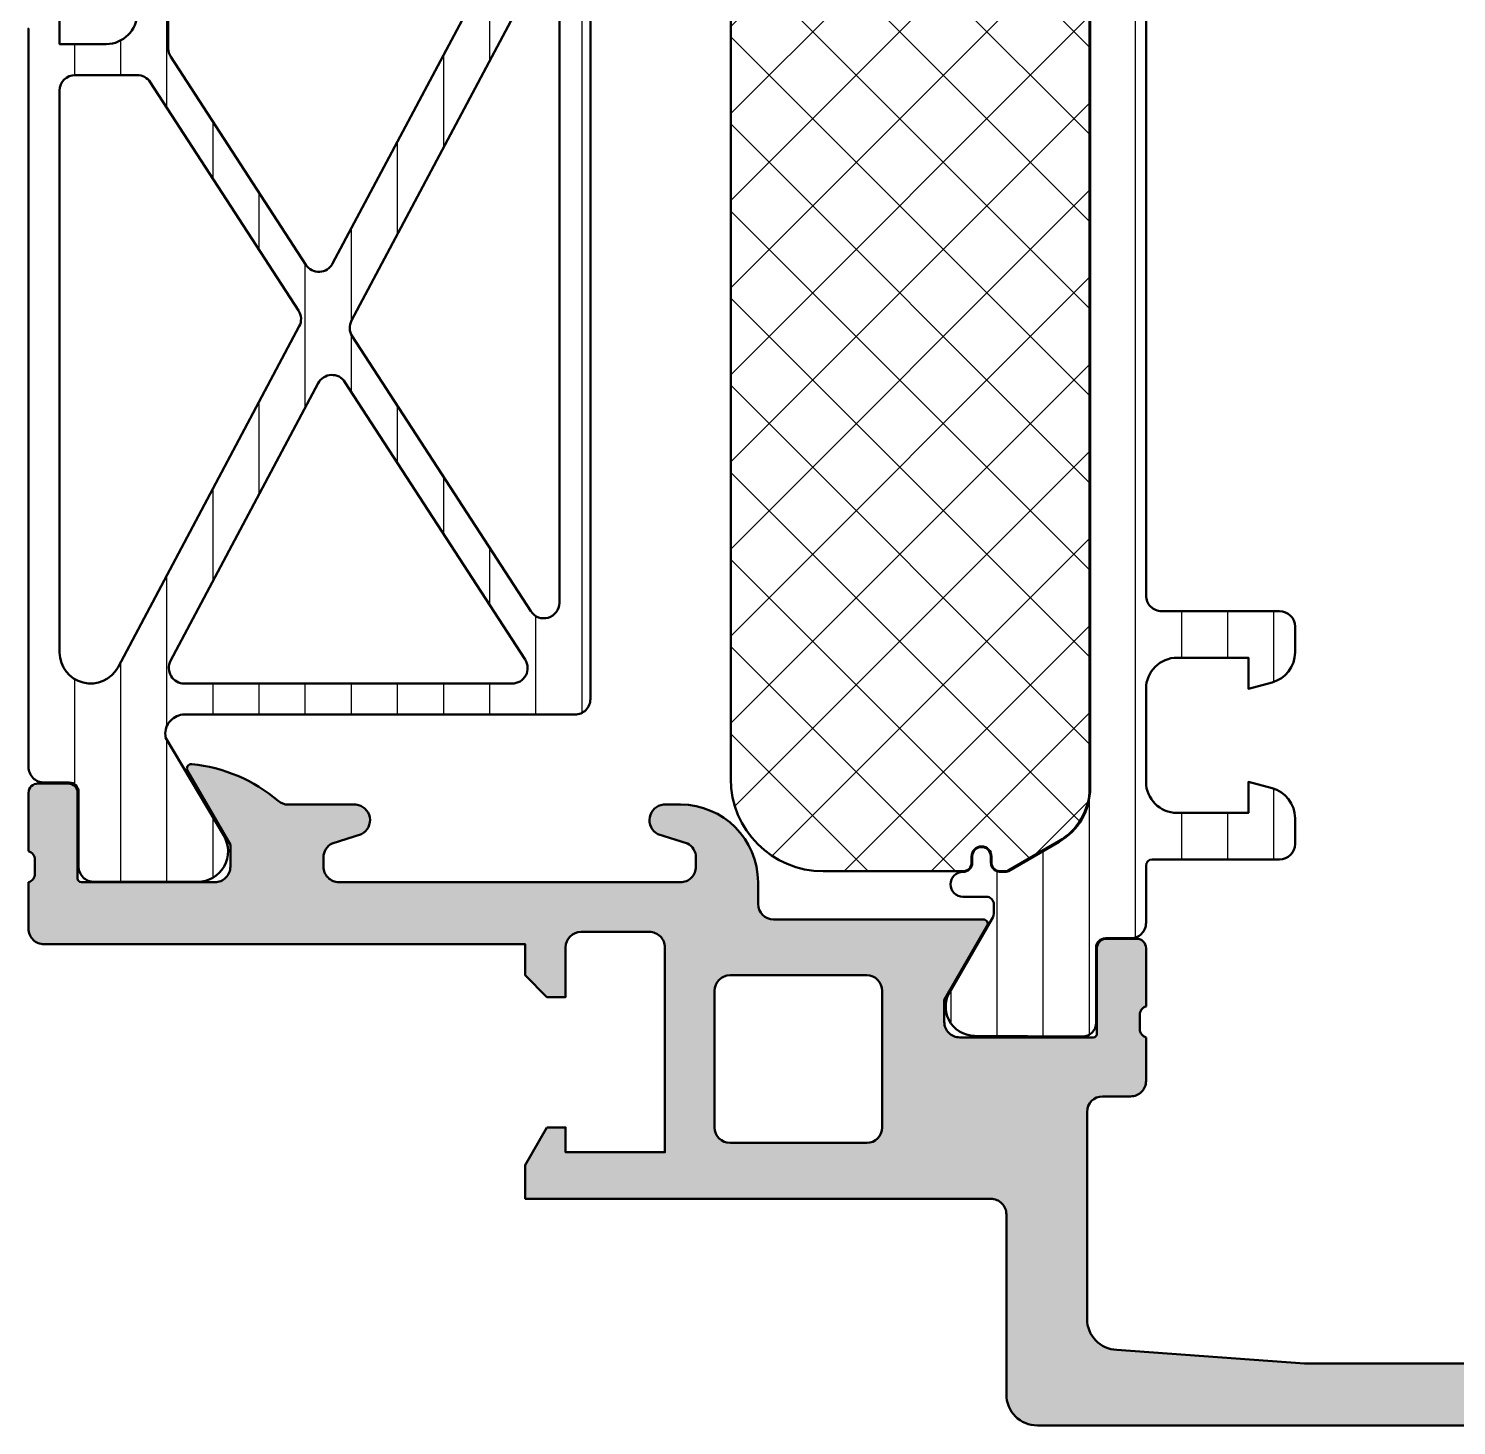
# Model space of a CAD drawing. Extents: x 0 to 92, y 0 to 90.
# Drawn here: x 0 to 46, y 0 to 45 of the extents above; entities that cross this region are included whole.
import ezdxf

# ---------------------------------------------------------------- set-up
doc = ezdxf.new("R2010")
doc.units = 0
for name, color, linetype, lineweight in [('0S-Alu contour', 7, 'Continuous', 50), ('0S-Alu hatch', 252, 'Continuous', 25), ('0S-Plastic contour', 254, 'Continuous', 50), ('0S-Plastic hatch', 253, 'Continuous', 25), ('0S-PT contour', 91, 'Continuous', 50), ('0S-PT hatch', 103, 'Continuous', 25)]:
    doc.layers.add(name, color=color, linetype=linetype, lineweight=lineweight)
pattern_1 = [(90, (0, 0), (-1.4859, 0), [])]

# ---------------------------------------------------------------- blocks, each defined once
blk = doc.blocks.new('462440__4DBD6579_8E05_4935_A4A2_4697B90C72D5_')
at = {"layer": '0S-Alu hatch'}
h = blk.add_hatch(color=256, dxfattribs=at)
edge = h.paths.add_edge_path()
edge.add_line((16.70020668893109, 9.600057175176403), (16.00022499947842, 8.387624313849216))
edge.add_line((16.00022499947842, 8.387624313849216), (16.00022499947886, 7.300069382207425))
edge.add_line((16.00022499947886, 7.300069382207425), (31.00013431649737, 7.300069382207652))
edge.add_ellipse((31.00013431649781, 6.800069382206274), major_axis=(-0.5000000000013785, 0), ratio=1, start_angle=180, end_angle=270.0000000000497, ccw=False)
edge.add_line((31.50013431649919, 6.800069382206274), (31.50013431649872, 1.00015843061702))
edge.add_arc((32.5001343164985, 1.000158430616821), 0.9999999999997797, 180, 269.9999999999886)
edge.add_line((32.5001343164983, 0.0001584306170415), (91.50012581734995, 0.0001584306170344))
edge.add_arc((91.50005832983231, 0.5002259181346745), 0.5000674920715906, 270.0077324561257, 359.992267543883)
edge.add_line((92.00012581734995, 0.5001584306171103), (92.00012581734995, 4.500158430617716))
edge.add_arc((91.50005832983322, 4.500090943100303), 0.5000674920706809, 0.0077324561169704, 89.99226754387429)
edge.add_line((91.50012581735086, 5.000158430617034), (90.2000769892254, 5.000158430617034))
edge.add_arc((90.20011388801458, 4.500121531827403), 0.5000369001510511, 90.00422797775568, 179.9957720222162)
edge.add_line((89.70007698922495, 4.500158430616824), (89.70007698922495, 4.000158430617034))
edge.add_line((89.70007698922495, 4.000158430617034), (90.70007698922495, 4.000158430617716))
edge.add_line((90.70007698922495, 4.000158430617716), (90.7000769892245, 2.500158430617034))
edge.add_ellipse((89.70011396291864, 2.500121456922897), major_axis=(-0.9999630269894156, 0), ratio=1, start_angle=89.9978814850968, end_angle=180.0021185148806, ccw=False)
edge.add_line((89.70007698922541, 1.500158430617034), (85.70007698922495, 1.500158430617261))
edge.add_ellipse((85.70015385893407, 2.50023530032638), major_axis=(-1.000076872663367, 0), ratio=1, start_angle=0.004403971451608868, end_angle=89.99559602863582, ccw=False)
edge.add_line((84.70007698922495, 2.500158430615737), (84.70007698922541, 4.000158430617034))
edge.add_line((84.70007698922541, 4.000158430617034), (85.70007698922495, 4.000158430617034))
edge.add_line((85.70007698922495, 4.000158430617034), (85.7000769892245, 4.500158430617489))
edge.add_arc((85.200134464028, 4.500215905420532), 0.499942528500235, 359.9934131155661, 450.006586884364)
edge.add_line((85.2000769892254, 5.000158430617034), (82.4000891962562, 5.000158430617261))
edge.add_arc((82.4000891962562, 4.500158430617261), 0.5, 90, 180)
edge.add_line((81.9000891962562, 4.500158430617261), (81.90008919625573, 4.300158430617216))
edge.add_arc((82.40008919625632, 4.300158430617784), 0.5000000000005685, 180, 270.0000000000912)
edge.add_line((82.40008919625711, 3.800158430617216), (82.9000891962571, 3.800158430617216))
edge.add_ellipse((82.90005409709147, 3.300123331451572), major_axis=(-0.5000351003975082, 0), ratio=1, start_angle=180.0040217857437, end_angle=269.9959782142177, ccw=False)
edge.add_line((83.40008919625711, 3.300158430616879), (83.40008919625664, 2.500155378859403))
edge.add_ellipse((82.90007263279722, 2.500171942318843), major_axis=(-0.5000165637337787, 0), ratio=1, start_angle=90.0018979697133, end_angle=179.9981020302675, ccw=False)
edge.add_line((82.9000891962562, 2.000155378859403), (41.10009529977538, 2.000155378859176))
edge.add_line((41.10009529977538, 2.000155378859176), (35.06163767912514, 2.432552010904942))
edge.add_ellipse((35.10009373926932, 3.431771695771573), major_axis=(-0.999959422770135, 0), ratio=1, start_angle=0, end_angle=87.79599713641358, ccw=False)
edge.add_line((34.10013431649918, 3.431771695771573), (34.1001343164978, 10.10022390631697))
edge.add_ellipse((34.60013431649779, 10.10022390631764), major_axis=(-0.4999999999999929, 0), ratio=1, start_angle=270.0000000001026, end_angle=360, ccw=False)
edge.add_line((34.6001343164969, 10.60022390631763), (35.50013431649792, 10.60022390631764))
edge.add_arc((35.50013431649825, 11.10022390631773), 0.5000000000000995, 269.9999999999625, 360)
edge.add_line((36.00013431649835, 11.10022390631773), (36.00013431649836, 12.5002254321963))
edge.add_ellipse((36.07897076304138, 12.76774602418943), major_axis=(-0.278895056327444, 0), ratio=1, start_angle=-1.1645893740940778, end_angle=73.5801235805115, ccw=False)
edge.add_line((35.80013331649833, 12.77341443218779), (35.80013331649834, 13.2270084321878))
edge.add_ellipse((36.07900141214152, 13.23266909166486), major_axis=(-0.2789255417371647, 0), ratio=1, start_angle=-73.57540544464302, end_angle=1.1628700728862214, ccw=False)
edge.add_line((36.00013431649834, 13.50021243218781), (36.00013431649835, 15.38022343219632))
edge.add_arc((35.70013431649833, 15.3802234321963), 0.3000000000000114, 0, 90)
edge.add_line((35.70013431649833, 15.68022343219631), (34.72015999745555, 15.68022343219631))
edge.add_arc((34.72015999745555, 15.38022343219632), 0.2999999999999971, 90, 180)
edge.add_line((34.42015999745555, 15.38022343219632), (34.42015999745555, 12.62022543219635))
edge.add_ellipse((34.30015999745557, 12.62022543219632), major_axis=(-0.1199999999999832, 0), ratio=1, start_angle=90.00000000000682, end_angle=180, ccw=False)
edge.add_line((34.30015999745558, 12.50022543219634), (30.00013431649843, 12.50022543219634))
edge.add_ellipse((30.00013431649841, 13.00022543219631), major_axis=(-0.4999999999999716, 0), ratio=1, start_angle=0, end_angle=90.00000000000159, ccw=False)
edge.add_line((29.50013431649844, 13.00022543219631), (29.5001343164985, 13.70022543219642))
edge.add_line((29.5001343164985, 13.70022543219642), (30.88162977412082, 16.0930457552239))
edge.add_arc((30.7620145318493, 16.16210564754766), 0.1381197846488562, 330.0000000003179, 450.0000000003213)
edge.add_line((30.76201453184852, 16.30022543219652), (24.0001257334298, 16.30022543219692))
edge.add_ellipse((24.00012573342981, 16.80022543219691), major_axis=(-0.4999999999999858, 0), ratio=1, start_angle=0, end_angle=89.9999999999983, ccw=False)
edge.add_line((23.50012573342983, 16.80022543219691), (23.50012573342983, 17.50022292377117))
edge.add_arc((21.00012573342883, 17.50022292377119), 2.500000000000994, 0, 89.99999999999447)
edge.add_line((21.00012573342907, 20.00022292377218), (20.45426934151944, 20.00022292377241))
edge.add_arc((20.50259998279901, 19.50092880063005), 0.5016278224849537, 95.52888794899057, 243.3386633159716)
edge.add_line((20.27751152901989, 19.0526368642021), (21.22325127511274, 18.74779677631147))
edge.add_ellipse((21.00039457547807, 18.30022363346754), major_axis=(-0.4999868265937197, 0), ratio=1, start_angle=180.0002683879249, end_angle=243.5302574767603, ccw=False)
edge.add_line((21.5003814020663, 18.30022597553231), (21.50038140206674, 18.00022292377241))
edge.add_ellipse((21.00040192973484, 18.00020239610431), major_axis=(-0.4999794727533038, 0), ratio=1, start_angle=89.99764760604148, end_angle=180.0023523941473, ccw=False)
edge.add_line((21.00038140206769, 17.50022292377241), (10.00038140206629, 17.50022292377241))
edge.add_ellipse((10.00036087439899, 18.00020239610467), major_axis=(-0.499979472753659, 0), ratio=1, start_angle=-0.00235239414729449, end_angle=90.00235239397642, ccw=False)
edge.add_line((9.500381402066736, 18.00022292377346), (9.500381402065841, 18.30022597553113))
edge.add_ellipse((10.00036822865269, 18.30022363346769), major_axis=(-0.499986826592334, 0), ratio=1, start_angle=296.46974252319484, end_angle=359.9997316120751, ccw=False)
edge.add_line((9.777511529018982, 18.74779677631056), (10.72325127511315, 19.05263686420255))
edge.add_arc((10.4981628213343, 19.50092880063035), 0.5016278224846936, 296.6613366840088, 444.471112050987)
edge.add_line((10.54649346261405, 20.00022292377243), (8.366078177665955, 20.00022292377241))
edge.add_ellipse((8.366078177666068, 20.50022292377463), major_axis=(-0.5000000000022169, 0), ratio=1, start_angle=49.455719757721226, end_angle=89.99999999998698, ccw=False)
edge.add_arc((4.790882798731658, 16.32075190432395), 4.999999999996162, 49.45571975774051, 84.65077199037947)
edge.add_arc((5.238501186714884, 21.162103139124), 0.138119784648515, 82.2975625057507, 209.9999999998387)
edge.add_line((5.11888594444384, 21.09304324680008), (6.500381402066167, 18.70022292377271))
edge.add_line((6.500381402066167, 18.70022292377271), (6.500381402066224, 18.00022292377261))
edge.add_ellipse((6.000381402066253, 18.00022292377264), major_axis=(-0.4999999999999716, 0), ratio=1, start_angle=89.9999999999983, end_angle=180, ccw=False)
edge.add_line((6.000381402066238, 17.50022292377266), (1.700355721109005, 17.50022292377266))
edge.add_ellipse((1.700355721109019, 17.62022292377261), major_axis=(-0.1199999999999477, 0), ratio=1, start_angle=0, end_angle=89.99999999999329, ccw=False)
edge.add_line((1.580355721109071, 17.62022292377261), (1.580355721109071, 20.3802209237726))
edge.add_arc((1.28035572110906, 20.38022092377261), 0.3000000000000114, 0, 89.99999999999729)
edge.add_line((1.280355721109074, 20.68022092377262), (0.3003814020662929, 20.68022092377261))
edge.add_arc((0.3003814020662929, 20.38022092377261), 0.2999999999999971, 90, 180)
edge.add_line((0.0003814020662958, 20.38022092377261), (0.0003814020662816, 18.50020992376409))
edge.add_ellipse((-0.0784856935768943, 18.23266658324115), major_axis=(-0.2789255417371463, 0), ratio=1, start_angle=178.8371299271139, end_angle=253.5754054446433, ccw=False)
edge.add_line((0.2003824020662706, 18.2270059237641), (0.2003824020662819, 17.77341192376409))
edge.add_ellipse((-0.0784550444767689, 17.76774351576573), major_axis=(-0.2788950563274374, 0), ratio=1, start_angle=106.4198764194912, end_angle=181.1645893740941, ccw=False)
edge.add_line((0.0003814020662707, 17.50022292377261), (6.48044646709e-05, 16.00014439163584))
edge.add_arc((0.500064793328761, 16.00003886462914), 0.5000000000000393, 179.9879074956894, 269.9999999999984)
edge.add_line((0.5000647933287468, 15.50003886462911), (16.00022499947889, 15.50003886462934))
edge.add_line((16.00022499947889, 15.50003886462934), (16.00022499947845, 14.50006938220743))
edge.add_line((16.00022499947845, 14.50006938220743), (16.70020668893292, 13.80005717517599))
edge.add_line((16.70020668893292, 13.80005717517599), (17.30021279244762, 13.80005717517622))
edge.add_line((17.30021279244762, 13.80005717517622), (17.3002127924467, 15.40006327869184))
edge.add_ellipse((17.80022224173035, 15.40005382940819), major_axis=(-0.5000094493729397, 0), ratio=1, start_angle=270.0010827875274, end_angle=359.99891721236526, ccw=False)
edge.add_line((17.80021279244805, 15.90006327869184), (20.00011810379533, 15.90006327869184))
edge.add_ellipse((20.00011810379545, 15.40006327869194), major_axis=(-0.4999999999999006, 0), ratio=1, start_angle=180, end_angle=270.000000000013, ccw=False)
edge.add_line((20.50011810379535, 15.40006327869194), (20.5001181037958, 8.800069382207198))
edge.add_line((20.5001181037958, 8.800069382207198), (17.30021279244761, 8.800069382207425))
edge.add_line((17.30021279244761, 8.800069382207425), (17.30021279244758, 9.600057175176175))
edge.add_line((17.30021279244758, 9.600057175176175), (16.70020668893109, 9.600057175176403))
edge = h.paths.add_edge_path()
edge.add_ellipse((22.6001181037957, 14.00005717517604), major_axis=(-0.5, 0), ratio=1, start_angle=270, end_angle=360, ccw=False)
edge.add_line((22.6001181037957, 14.50005717517604), (27.00011810379578, 14.50005717517626))
edge.add_ellipse((27.00011810379578, 14.00005717517626), major_axis=(-0.5, 0), ratio=1, start_angle=180, end_angle=270, ccw=False)
edge.add_line((27.50011810379579, 14.00005717517626), (27.50011810379579, 9.600057175176175))
edge.add_ellipse((27.00011810379578, 9.600057175176175), major_axis=(-0.5, 0), ratio=1, start_angle=90, end_angle=180, ccw=False)
edge.add_line((27.00011810379578, 9.100057175176175), (22.6001181037957, 9.100057175176175))
edge.add_ellipse((22.6001181037957, 9.600057175176175), major_axis=(-0.5, 0), ratio=1, start_angle=0, end_angle=90, ccw=False)
edge.add_line((22.10011810379569, 9.600057175176175), (22.10011810379569, 14.00005717517604))
at = {"layer": '0S-Alu contour', "color": 7}
for points in [[(5.11888594444384, 21.09304324680008), (6.500381402066167, 18.70022292377271), (6.500381402066224, 18.00022292377261)], [(0.0003814020662958, 20.38022092377261), (0.0003814020662816, 18.50020992376409)], [(1.280355721109074, 20.68022092377262), (0.3003814020662929, 20.68022092377261)], [(1.580355721109071, 17.62022292377261), (1.580355721109071, 20.3802209237726)], [(10.54649346261405, 20.00022292377243), (8.366078177665955, 20.00022292377241)], [(21.00012573342907, 20.00022292377218), (20.45426934151944, 20.00022292377241)], [(9.777511529018982, 18.74779677631056), (10.72325127511315, 19.05263686420255)], [(20.27751152901989, 19.0526368642021), (21.22325127511274, 18.74779677631147)], [(0.2003824020662706, 18.2270059237641), (0.2003824020662819, 17.77341192376409)], [(9.500381402066736, 18.00022292377346), (9.500381402065841, 18.30022597553113)], [(21.5003814020663, 18.30022597553231), (21.50038140206674, 18.00022292377241)], [(0.0003814020662707, 17.50022292377261), (6.48044646709e-05, 16.00014439163584)], [(6.000381402066238, 17.50022292377266), (1.700355721109005, 17.50022292377266)], [(21.00038140206769, 17.50022292377241), (10.00038140206629, 17.50022292377241)], [(23.50012573342983, 16.80022543219691), (23.50012573342983, 17.50022292377117)], [(30.76201453184852, 16.30022543219652), (24.0001257334298, 16.30022543219692)], [(17.80021279244805, 15.90006327869184), (20.00011810379533, 15.90006327869184)], [(29.50013431649844, 13.00022543219631), (29.5001343164985, 13.70022543219642), (30.88162977412082, 16.0930457552239)], [(35.70013431649833, 15.68022343219631), (34.72015999745555, 15.68022343219631)], [(0.5000647933287468, 15.50003886462911), (16.00022499947889, 15.50003886462934), (16.00022499947845, 14.50006938220743), (16.70020668893292, 13.80005717517599), (17.30021279244762, 13.80005717517622), (17.3002127924467, 15.40006327869184)], [(20.50011810379535, 15.40006327869194), (20.5001181037958, 8.800069382207198), (17.30021279244761, 8.800069382207425), (17.30021279244758, 9.600057175176175), (16.70020668893109, 9.600057175176403)], [(34.42015999745555, 15.38022343219632), (34.42015999745555, 12.62022543219635)], [(36.00013431649834, 13.50021243218781), (36.00013431649835, 15.38022343219632)], [(22.6001181037957, 14.50005717517604), (27.00011810379578, 14.50005717517626)], [(22.10011810379569, 9.600057175176175), (22.10011810379569, 14.00005717517604)], [(27.50011810379579, 14.00005717517626), (27.50011810379579, 9.600057175176175)], [(35.80013331649833, 12.77341443218779), (35.80013331649834, 13.2270084321878)], [(34.30015999745558, 12.50022543219634), (30.00013431649843, 12.50022543219634)], [(36.00013431649835, 11.10022390631773), (36.00013431649836, 12.5002254321963)], [(34.6001343164969, 10.60022390631763), (35.50013431649792, 10.60022390631764)], [(34.10013431649918, 3.431771695771573), (34.1001343164978, 10.10022390631697)], [(16.70020668893109, 9.600057175176403), (16.00022499947842, 8.387624313849216), (16.00022499947886, 7.300069382207425), (31.00013431649737, 7.300069382207652)], [(27.00011810379578, 9.100057175176175), (22.6001181037957, 9.100057175176175)], [(31.50013431649919, 6.800069382206274), (31.50013431649872, 1.00015843061702)], [(82.9000891962562, 2.000155378859403), (41.10009529977538, 2.000155378859176), (35.06163767912514, 2.432552010904942)], [(32.5001343164983, 0.0001584306170415), (91.50012581734995, 0.0001584306170344)]]:
    blk.add_lwpolyline(points, dxfattribs=at)
for centre, radius, start, end in [((5.238501186714884, 21.162103139124), 0.138119784648515, 82.2975625057507, 209.9999999998387), ((4.790882798731658, 16.32075190432395), 4.999999999996162, 49.45571975774051, 84.65077199037947), ((0.3003814020662929, 20.38022092377261), 0.2999999999999971, 90, 180), ((1.28035572110906, 20.38022092377261), 0.3000000000000114, 0, 89.99999999999729), ((10.4981628213343, 19.50092880063035), 0.5016278224846936, 296.6613366840088, 84.47111205098697), ((20.50259998279901, 19.50092880063005), 0.5016278224849537, 95.52888794899057, 243.3386633159716), ((21.00012573342883, 17.50022292377119), 2.500000000000994, 0, 89.99999999999447), ((30.7620145318493, 16.16210564754766), 0.1381197846488562, 330.0000000003179, 90.00000000032128), ((0.500064793328761, 16.00003886462914), 0.5000000000000393, 179.9879074956894, 269.9999999999984), ((34.72015999745555, 15.38022343219632), 0.2999999999999971, 90, 180), ((35.70013431649833, 15.3802234321963), 0.3000000000000114, 0, 90), ((35.50013431649825, 11.10022390631773), 0.5000000000000995, 269.9999999999625, 0), ((32.5001343164985, 1.000158430616821), 0.9999999999997797, 180, 269.9999999999886)]:
    blk.add_arc(centre, radius, start, end, dxfattribs=at)
at = {"layer": '0S-Alu contour', "color": 7, "extrusion": (0, 0, -1)}
for centre, radius, start, end in [((-8.366078177666068, 20.50022292377463), 0.5000000000022169, 270.000000000013, 310.5442802422788), ((0.0784856935768943, 18.23266658324115), 0.2789255417371463, 106.4245945553567, 181.1628700728862), ((-10.00036822865269, 18.30022363346769), 0.499986826592334, 0.0002683879249072, 63.53025747680518), ((-21.00039457547807, 18.30022363346754), 0.4999868265937197, 116.4697425232397, 179.9997316120751), ((-6.000381402066253, 18.00022292377264), 0.4999999999999716, 180, 270.0000000000017), ((-10.00036087439899, 18.00020239610467), 0.499979472753659, 269.9976476060236, 0.0023523941473428), ((-21.00040192973484, 18.00020239610431), 0.4999794727533038, 179.9976476058527, 270.0023523939585), ((0.0784550444767689, 17.76774351576573), 0.2788950563274375, 178.8354106259059, 253.5801235805088), ((-1.700355721109019, 17.62022292377261), 0.1199999999999477, 270.0000000000068, 0), ((-24.00012573342981, 16.80022543219691), 0.4999999999999858, 270.0000000000017, 0), ((-17.80022224173035, 15.40005382940819), 0.5000094493729397, 0.0010827876347383, 89.99891721247258), ((-20.00011810379545, 15.40006327869194), 0.4999999999999006, 89.99999999998697, 180), ((-22.6001181037957, 14.00005717517604), 0.5, 0, 90), ((-27.00011810379578, 14.00005717517626), 0.5, 90, 180), ((-36.07900141214152, 13.23266909166486), 0.2789255417371647, 358.8371299271138, 73.57540544464295), ((-30.00013431649841, 13.00022543219631), 0.4999999999999716, 269.9999999999984, 0), ((-34.30015999745557, 12.62022543219632), 0.1199999999999832, 180, 269.9999999999932), ((-36.07897076304138, 12.76774602418943), 0.278895056327444, 286.4198764194885, 1.164589374094107), ((-34.60013431649779, 10.10022390631764), 0.4999999999999929, 0, 89.99999999989741), ((-22.6001181037957, 9.600057175176175), 0.5, 270, 0), ((-27.00011810379578, 9.600057175176175), 0.5, 180, 270), ((-31.00013431649781, 6.800069382206274), 0.5000000000013785, 89.99999999995033, 180), ((-35.10009373926932, 3.431771695771573), 0.9999594227701352, 272.2040028635864, 0)]:
    blk.add_arc(centre, radius, start, end, dxfattribs=at)
blk = doc.blocks.new('284597__B1C95A97_2346_4530_B05E_EF53B8FC2D93___191B20F0_57B5_4BC5_92B6_915440C008AD_')
at = {"layer": '0S-Plastic hatch'}
h = blk.add_hatch(dxfattribs=at)
h.set_pattern_fill('ANSI31', color=256, scale=0.4680000000000001, angle=45, style=0)
h.set_pattern_definition(pattern_1)
edge = h.paths.add_edge_path()
edge.add_ellipse((19.90026786498642, 65.41863692893897), major_axis=(-0.999999999999943, 0), ratio=1, start_angle=119.99999999999471, end_angle=180, ccw=False)
edge.add_line((20.40026786498632, 64.55261152515453), (18.60026786498641, 63.51338104061334))
edge.add_arc((19.1002678649864, 62.64735563682892), 0.9999999999999825, 119.9999999999996, 180)
edge.add_line((18.10026786498642, 62.64735563682892), (18.10022587465564, 23.40013238656167))
edge.add_ellipse((17.60022587465565, 23.40013238656167), major_axis=(-0.4999999999999894, 0), ratio=1, start_angle=89.9999999999983, end_angle=180, ccw=False)
edge.add_line((17.60022587465564, 22.90013238656168), (4.964540308075241, 22.90013238656185))
edge.add_arc((5.026574067065684, 22.28067261955473), 0.6225581018627846, 95.71863189564236, 191.3874442904283)
edge.add_line((4.416271354250292, 22.15775317876051), (6.286124931856534, 19.00285074817087))
edge.add_ellipse((5.449351362749242, 18.49098623543691), major_axis=(-0.9809155342601801, 0), ratio=1, start_angle=89.3574377017448, end_angle=211.4546298287243, ccw=False)
edge.add_line((5.438350794589506, 17.5101323865618), (2.110181884324997, 17.5101323865618))
edge.add_ellipse((2.110179244699917, 18.01012836400041), major_axis=(-0.4999959774455691, 0), ratio=1, start_angle=-0.0003024817733034979, end_angle=90.00030248118668, ccw=False)
edge.add_line((1.610183267261316, 18.01013100363061), (1.610515217658331, 20.41012938656181))
edge.add_arc((1.310515217658332, 20.41012938656181), 0.2999999999999989, 0, 90.00000000000033)
edge.add_line((1.310515217658331, 20.7101293865618), (0.500183884324997, 20.7101293865618))
edge.add_ellipse((0.5001812054157977, 21.21012670764544), major_axis=(-0.4999973210908168, 0), ratio=1, start_angle=0, end_angle=90.00030698202642, ccw=False)
edge.add_line((0.000183884324981, 21.21012670764544), (0.0001838843249971, 45.00018659120457))
edge.add_ellipse((0.5001838843249935, 45.00018659120456), major_axis=(-0.4999999999999965, 0), ratio=1, start_angle=269.9999999999996, end_angle=360, ccw=False)
edge.add_line((0.500183884324997, 45.50018659120456), (1.000225874655825, 45.50018659120456))
edge.add_line((1.000225874655825, 45.50018659120456), (1.000225874655825, 44.50018659120456))
edge.add_line((1.000225874655825, 44.50018659120456), (2.500225874655827, 44.50018659120456))
edge.add_arc((2.500225874655821, 45.50018659120456), 1, 270.0000000000003, 360)
edge.add_line((3.500225874655821, 45.50018659120456), (3.500225874655825, 49.50018659120456))
edge.add_arc((2.500225874655825, 49.50018659120456), 1, 0, 90)
edge.add_line((2.500225874655825, 50.50018659120457), (1.000225874655825, 50.50018659120457))
edge.add_line((1.000225874655825, 50.50018659120457), (1.000225874655825, 49.50018659120456))
edge.add_line((1.000225874655825, 49.50018659120456), (0.5002258746558255, 49.50018659120456))
edge.add_ellipse((0.5002258746558255, 50.00018659120456), major_axis=(-0.5, 0), ratio=1, start_angle=0, end_angle=90, ccw=False)
edge.add_line((0.0002258746558255, 50.00018659120456), (0.0002258746558255, 51.00013238656181))
edge.add_ellipse((0.5002258746558255, 51.00013238656181), major_axis=(-0.5, 0), ratio=1, start_angle=269.9999999999996, end_angle=360, ccw=False)
edge.add_line((0.5002258746558291, 51.50013238656181), (7.800225874656, 51.50018659120456))
edge.add_ellipse((7.800225874656005, 51.00018659120456), major_axis=(-0.5, 0), ratio=1, start_angle=180, end_angle=270.0000000000006, ccw=False)
edge.add_line((8.300225874656006, 51.00018659120456), (8.300225874656007, 50.50018659120457))
edge.add_line((8.300225874656007, 50.50018659120457), (7.300225874656, 50.50018659120456))
edge.add_line((7.300225874656, 50.50018659120456), (7.30022587465601, 49.00018659120457))
edge.add_arc((8.300225874656004, 49.00018659120455), 0.9999999999999937, 180, 269.9999999999992)
edge.add_line((8.30022587465599, 48.00018659120456), (14.00022587465581, 48.00018659120457))
edge.add_arc((14.0002258746558, 50.00018659120456), 2, 270.0000000000001, 360)
edge.add_line((16.0002258746558, 50.00018659120456), (16.0002258746558, 50.50018659120457))
edge.add_line((16.0002258746558, 50.50018659120457), (12.30022587465601, 50.50018659120457))
edge.add_line((12.30022587465601, 50.50018659120457), (12.300225874656, 51.00018659120455))
edge.add_ellipse((12.80022587465601, 51.00018659120455), major_axis=(-0.5000000000000018, 0), ratio=1, start_angle=270.00000000000165, end_angle=360, ccw=False)
edge.add_line((12.80022587465599, 51.50018659120455), (15.0002258746558, 51.50018659120457))
edge.add_arc((15.0002258746558, 52.50018659120457), 1.000000000000007, 269.9999999999999, 360)
edge.add_line((16.00022587465581, 52.50018659120457), (16.00026786498659, 66.2901380654782))
edge.add_ellipse((16.50026518607736, 66.2901380654782), major_axis=(-0.4999973210907598, 0), ratio=1, start_angle=269.9996930179726, end_angle=360, ccw=False)
edge.add_line((16.50026786498656, 66.79013538656179), (17.31059919831991, 66.79013538656181))
edge.add_arc((17.31059919831993, 67.09013538656178), 0.2999999999999829, 269.9999999999973, 360)
edge.add_line((17.61059919831991, 67.09013538656178), (17.61026724792289, 69.49013376949813))
edge.add_ellipse((18.11026322536153, 69.4901364091232), major_axis=(-0.4999959774456046, 0), ratio=1, start_angle=-90.00030248118708, end_angle=0.0003024817733034979, ccw=False)
edge.add_line((18.11026586498661, 69.99013238656183), (21.58680736308604, 69.99013238656183))
edge.add_ellipse((21.4444967140947, 69.00031431183896), major_axis=(-0.9999960709244732, 0), ratio=1, start_angle=147.2729839001598, end_angle=261.81839194810055, ccw=False)
edge.add_line((22.28574936308604, 68.45967938656183), (20.96725514825602, 66.17598010396614))
edge.add_arc((21.40026786498637, 65.92598012966661), 0.4999999999999682, 150.000003400657, 180)
edge.add_line((20.90026786498641, 65.92598012966661), (20.90026786498637, 65.41863692893895))
edge = h.paths.add_edge_path()
edge.add_line((8.697722145714362, 35.91493450879106), (3.919659281231269, 43.27250610871208))
edge.add_arc((3.500323997258567, 43.00018659120458), 0.499999999999988, 32.99999999999975, 90.00000000000018)
edge.add_line((3.500323997258565, 43.50018659120457), (1.500225874655825, 43.50018659120457))
edge.add_arc((1.50022587465583, 43.00018659120456), 0.5000000000000071, 90.00000000000063, 180)
edge.add_line((1.000225874655823, 43.00018659120456), (1.000225874655825, 24.90013238656185))
edge.add_arc((2.000225874655825, 24.90013238656185), 1, 180, 331.8604636096521)
edge.add_line((2.882027513558444, 24.42851191454155), (8.71986065817111, 35.4078792098906))
edge.add_arc((8.278386861741646, 35.64261499128355), 0.5000000000000014, 331.9999999999996, 392.9999999999996)
edge = h.paths.add_edge_path()
edge.add_line((16.15875207822619, 46.41632292096064), (10.40497412233324, 35.59504044358643))
edge.add_arc((10.84644791876271, 35.3603046621935), 0.5000000000000028, 152.0000000000006, 213.0000000000005)
edge.add_line((10.42711263479, 35.08798514468598), (16.18089059068292, 26.22794406083782))
edge.add_arc((16.60022587465563, 26.50026357834533), 0.5000000000000047, 213.0000000000004, 360)
edge.add_line((17.10022587465563, 26.50026357834533), (17.10022587465565, 46.18158713956769))
edge.add_arc((16.60022587465565, 46.18158713956769), 0.5, 0, 152.0000000000003)
edge = h.paths.add_edge_path()
edge.add_line((4.580890590683114, 44.0903776410866), (8.932596019893113, 37.38933891780444))
edge.add_arc((9.351931303865827, 37.66165843531195), 0.4999999999999993, 212.9999999999998, 332.0000000000004)
edge.add_line((9.79340510029529, 37.42692265391901), (14.49293388278892, 46.26545080981161))
edge.add_arc((14.05146008635946, 46.50018659120455), 0.4999999999999997, 332.0000000000004, 449.9999999999998)
edge.add_line((14.05146008635946, 47.00018659120455), (8.300225874656025, 47.00018659120456))
edge.add_ellipse((8.30022587465602, 49.00018659120458), major_axis=(-2.000000000000014, 0), ratio=1, start_angle=0, end_angle=90.00000000000023, ccw=False)
edge.add_line((6.300225874656005, 49.00018659120458), (6.30022587465601, 50.00018659120455))
edge.add_arc((5.800225874655989, 50.00018659120455), 0.5000000000000214, 0, 89.99999999999876)
edge.add_line((5.800225874656, 50.50018659120457), (5.000225874655814, 50.50018659120456))
edge.add_arc((5.000225874655825, 50.00018659120456), 0.5, 90.00000000000122, 180)
edge.add_line((4.500225874655825, 50.00018659120458), (4.500225874655827, 44.36269715859411))
edge.add_arc((5.000225874655821, 44.36269715859411), 0.4999999999999947, 180, 213.0000000000002)
edge = h.paths.add_edge_path()
edge.add_arc((9.772903476638524, 33.34126121816508), 0.4999999999999979, 32.99999999999994, 152.0000000000002)
edge.add_line((9.331429680209062, 33.57599699955802), (4.57734715074525, 24.63486816795479))
edge.add_arc((5.018820947174711, 24.40013238656185), 0.4999999999999965, 152.0000000000002, 269.9999999999994)
edge.add_line((5.018820947174706, 23.90013238656186), (15.57934043163895, 23.90013238656171))
edge.add_arc((15.57934043163896, 24.40013238656169), 0.4999999999999858, 269.9999999999992, 393.0000000000023)
edge.add_line((15.99867571561165, 24.67245190406922), (10.19223876061123, 33.61358073567259))
at = {"layer": '0S-Alu contour', "color": 7}
for points in [[(4.500225874655825, 50.00018659120458), (4.500225874655827, 44.36269715859411)], [(9.79340510029529, 37.42692265391901), (14.49293388278892, 46.26545080981161)], [(16.15875207822619, 46.41632292096064), (10.40497412233324, 35.59504044358643)], [(17.10022587465563, 26.50026357834533), (17.10022587465565, 46.18158713956769)], [(4.580890590683114, 44.0903776410866), (8.932596019893113, 37.38933891780444)], [(3.500323997258565, 43.50018659120457), (1.500225874655825, 43.50018659120457)], [(8.697722145714362, 35.91493450879106), (3.919659281231269, 43.27250610871208)], [(1.000225874655823, 43.00018659120456), (1.000225874655825, 24.90013238656185)], [(2.882027513558444, 24.42851191454155), (8.71986065817111, 35.4078792098906)], [(10.42711263479, 35.08798514468598), (16.18089059068292, 26.22794406083782)], [(15.99867571561165, 24.67245190406922), (10.19223876061123, 33.61358073567259)], [(9.331429680209062, 33.57599699955802), (4.57734715074525, 24.63486816795479)], [(5.018820947174706, 23.90013238656186), (15.57934043163895, 23.90013238656171)]]:
    blk.add_lwpolyline(points, dxfattribs=at)
for centre, radius, start, end in [((5.000225874655821, 44.36269715859411), 0.4999999999999947, 180, 213.0000000000002), ((1.50022587465583, 43.00018659120456), 0.5000000000000071, 90.00000000000063, 180), ((3.500323997258567, 43.00018659120458), 0.499999999999988, 32.99999999999975, 90.00000000000018), ((9.351931303865827, 37.66165843531195), 0.4999999999999993, 212.9999999999998, 332.0000000000004), ((8.278386861741646, 35.64261499128355), 0.5000000000000014, 331.9999999999996, 32.99999999999962), ((10.84644791876271, 35.3603046621935), 0.5000000000000028, 152.0000000000006, 213.0000000000005), ((9.772903476638524, 33.34126121816508), 0.4999999999999979, 32.99999999999994, 152.0000000000002), ((16.60022587465563, 26.50026357834533), 0.5000000000000047, 213.0000000000004, 0), ((2.000225874655825, 24.90013238656185), 1, 180, 331.8604636096521), ((5.018820947174711, 24.40013238656185), 0.4999999999999965, 152.0000000000002, 269.9999999999994), ((15.57934043163896, 24.40013238656169), 0.4999999999999858, 269.9999999999992, 33.00000000000229)]:
    blk.add_arc(centre, radius, start, end, dxfattribs=at)
at = {"layer": '0S-Plastic contour', "color": 7}
for points in [[(18.10026786498642, 62.64735563682892), (18.10022587465564, 23.40013238656167)], [(0.500183884324997, 45.50018659120456), (1.000225874655825, 45.50018659120456), (1.000225874655825, 44.50018659120456), (2.500225874655827, 44.50018659120456)], [(0.000183884324981, 21.21012670764544), (0.0001838843249971, 45.00018659120457)], [(17.60022587465564, 22.90013238656168), (4.964540308075241, 22.90013238656185)], [(4.416271354250292, 22.15775317876051), (6.286124931856534, 19.00285074817087)], [(1.310515217658331, 20.7101293865618), (0.500183884324997, 20.7101293865618)], [(1.610183267261316, 18.01013100363061), (1.610515217658331, 20.41012938656181)], [(5.438350794589506, 17.5101323865618), (2.110181884324997, 17.5101323865618)]]:
    blk.add_lwpolyline(points, dxfattribs=at)
for centre, radius, start, end in [((2.500225874655821, 45.50018659120456), 1, 270.0000000000003, 0), ((5.026574067065684, 22.28067261955473), 0.6225581018627846, 95.71863189564236, 191.3874442904283), ((1.310515217658332, 20.41012938656181), 0.2999999999999989, 0, 90.00000000000033)]:
    blk.add_arc(centre, radius, start, end, dxfattribs=at)
at = {"layer": '0S-Plastic contour', "color": 7, "extrusion": (0, 0, -1)}
for centre, radius, start, end in [((-17.60022587465565, 23.40013238656167), 0.4999999999999894, 180, 270.0000000000017), ((-0.5001812054157977, 21.21012670764544), 0.4999973210908168, 269.9996930179736, 0), ((-5.449351362749242, 18.49098623543691), 0.9809155342601803, 148.5453701712757, 270.6425622982552), ((-2.110179244699917, 18.01012836400041), 0.4999959774455691, 269.9996975188133, 0.0003024817733149)]:
    blk.add_arc(centre, radius, start, end, dxfattribs=at)
blk = doc.blocks.new('284597__F93D9E6F_57C7_4E08_BF37_522601B97B34___2A8F32CD_AE6F_4D80_9D2C_C35EC8301E9E_')
at = {"layer": '0S-Plastic hatch'}
h = blk.add_hatch(dxfattribs=at)
h.set_pattern_fill('ANSI31', color=256, scale=0.4680000000000001, angle=45, style=0)
h.set_pattern_definition(pattern_1)
edge = h.paths.add_edge_path()
edge.add_ellipse((36.50013431649809, 55.73261985824752), major_axis=(-0.5000000000000142, 0), ratio=1, start_angle=270.00000000000165, end_angle=360, ccw=False)
edge.add_line((36.50013431649808, 56.23261985824753), (40.30013431649814, 56.23261985824752))
edge.add_arc((40.3001343164981, 56.73261985824749), 0.4999999999999645, 270.0000000000049, 360)
edge.add_line((40.80013431649806, 56.73261985824749), (40.80013431649808, 57.56336908162193))
edge.add_arc((39.80013431649812, 57.56336908162192), 0.9999999999999644, 0, 75.00000000000078)
edge.add_line((40.05895336160061, 58.52929490791096), (39.30013431649808, 58.73261985824753))
edge.add_line((39.30013431649808, 58.73261985824753), (39.30013431649808, 57.73261985824753))
edge.add_line((39.30013431649808, 57.73261985824753), (37.00013431649811, 57.73261985824753))
edge.add_ellipse((37.00013431649808, 58.73261985824753), major_axis=(-1.000000000000007, 0), ratio=1, start_angle=0, end_angle=90.00000000000159, ccw=False)
edge.add_line((36.00013431649807, 58.73261985824753), (36.00013431649808, 61.73261985824755))
edge.add_ellipse((37.00013431649809, 61.73261985824751), major_axis=(-1.000000000000007, 0), ratio=1, start_angle=269.9999999999984, end_angle=360, ccw=False)
edge.add_line((37.00013431649811, 62.73261985824753), (39.30013431649808, 62.73261985824747))
edge.add_line((39.30013431649808, 62.73261985824747), (39.30013431649808, 61.73261985824755))
edge.add_line((39.30013431649808, 61.73261985824755), (40.05895336160064, 61.93594480858421))
edge.add_arc((39.80013431649818, 62.90187063487319), 0.9999999999999023, 284.9999999999985, 360)
edge.add_line((40.80013431649807, 62.90187063487319), (40.80013431649807, 63.73261985824755))
edge.add_arc((40.30013431649808, 63.73261985824757), 0.4999999999999858, 0, 89.99999999999837)
edge.add_line((40.3001343164981, 64.23261985824755), (36.20013431649809, 64.23261985824749))
edge.add_ellipse((36.20013431649811, 64.43261985824753), major_axis=(-0.2000000000000455, 0), ratio=1, start_angle=0, end_angle=89.99999999999392, ccw=False)
edge.add_line((36.00013431649806, 64.43261985824753), (36.00013431649808, 66.27262553715701))
edge.add_arc((35.50013699540038, 66.27262553715701), 0.4999973210976947, 0, 90.00030698202455)
edge.add_line((35.5001343164912, 66.77262285824753), (34.68980298315785, 66.77262285824752))
edge.add_ellipse((34.68980298315785, 67.07262285824753), major_axis=(-0.3000000000000114, 0), ratio=1, start_angle=0, end_angle=90, ccw=False)
edge.add_line((34.38980298315784, 67.07262285824753), (34.39013493355486, 69.47262124118382))
edge.add_arc((33.89013895611624, 69.4726238808089), 0.4999959774455904, 359.9996975182267, 450.000302481185)
edge.add_line((33.89013631649117, 69.97261985824751), (30.41359481839169, 69.97261985824748))
edge.add_arc((30.55590546738304, 68.98280178352466), 0.9999960709244587, 98.18160805189937, 212.7270160998399)
edge.add_line((29.7146528183917, 68.44216685824753), (31.03316966770284, 66.15842837157527))
edge.add_ellipse((30.60015695097243, 65.9084283972757), major_axis=(-0.5000000000000328, 0), ratio=1, start_angle=179.994256176766, end_angle=209.9999965993444, ccw=False)
edge.add_line((31.10015694846002, 65.90837827296224), (31.10013431648866, 65.68261985826507))
edge.add_ellipse((30.85013431647118, 65.68261985826501), major_axis=(-0.2500000000174829, 0), ratio=1, start_angle=89.9999999999983, end_angle=180, ccw=False)
edge.add_line((30.85013431647117, 65.43261985824755), (30.09972767710709, 65.4326198582475))
edge.add_arc((30.09972767710709, 65.03336078513075), 0.3992590731167524, 90, 270)
edge.add_ellipse((30.09972767710709, 64.33261985824744), major_axis=(-0.3014818537665604, 0), ratio=1, start_angle=180, end_angle=270.000000000002, ccw=False)
edge.add_line((30.40120953087365, 64.33261985824744), (30.40120953087367, 64.13204906296127))
edge.add_arc((30.70063873558743, 64.1320490629613), 0.2994292047137605, 180, 360)
edge.add_line((31.00006794030119, 64.13204906296133), (31.00006794030119, 64.3326198582476))
edge.add_ellipse((31.30006794030116, 64.33261985824755), major_axis=(-0.2999999999999723, 0), ratio=1, start_angle=273.39363927145564, end_angle=360, ccw=False)
edge.add_line((31.28230927441272, 64.63209377996003), (31.46514712595852, 64.63209377996006))
edge.add_ellipse((31.46514712595863, 64.43209377996004), major_axis=(-0.200000000000017, 0), ratio=1, start_angle=240.00000000003348, end_angle=270.00000000003257, ccw=False)
edge.add_line((31.56514712595854, 64.605298860717), (33.20013431649809, 63.66133856613728))
edge.add_ellipse((32.20013431649817, 61.92928775856848), major_axis=(-1.9999999999999, 0), ratio=1, start_angle=180, end_angle=240.00000000000068, ccw=False)
edge.add_line((34.20013431649806, 61.92928775856848), (34.20013431649808, 20.53595195787939))
edge.add_ellipse((32.20013431649812, 20.53595195787942), major_axis=(-1.999999999999964, 0), ratio=1, start_angle=119.99999999999909, end_angle=180, ccw=False)
edge.add_line((33.20013431649807, 18.80390115031055), (31.56514712595857, 17.85994085573104))
edge.add_ellipse((31.46514712595837, 18.0331459364878), major_axis=(-0.1999999999999886, 0), ratio=1, start_angle=90.0000000000702, end_angle=120.0000000000681, ccw=False)
edge.add_line((31.46514712595861, 17.83314593648781), (31.28230927441271, 17.83314593648787))
edge.add_ellipse((31.30006794030114, 18.13261985820031), major_axis=(-0.2999999999999499, 0), ratio=1, start_angle=0, end_angle=86.60636072854618, ccw=False)
edge.add_line((31.00006794030119, 18.13261985820031), (31.00006794030119, 18.33319065348657))
edge.add_arc((30.70063873558743, 18.33319065348657), 0.2994292047137605, 0, 180)
edge.add_line((30.40120953087367, 18.33319065348657), (30.40120953087367, 18.1326198582003))
edge.add_ellipse((30.09972767710714, 18.1326198582004), major_axis=(-0.301481853766532, 0), ratio=1, start_angle=89.9999999999892, end_angle=180, ccw=False)
edge.add_arc((30.09972767710709, 17.43187893131711), 0.3992590731167524, 90, 270)
edge.add_line((30.09972767710709, 17.03261985820036), (30.85013431647122, 17.03261985820033))
edge.add_ellipse((30.85013431647119, 16.78261985818285), major_axis=(-0.2500000000174793, 0), ratio=1, start_angle=180, end_angle=269.9999999999943, ccw=False)
edge.add_line((31.10013431648867, 16.78261985818285), (31.10015694846003, 16.55686144348597))
edge.add_ellipse((30.60015797019108, 16.55681104612814), major_axis=(-0.4999989808088471, 0), ratio=1, start_angle=150.0000347009668, end_angle=180.0057751236176, ccw=False)
edge.add_line((31.03316994084901, 16.3068118179757), (29.7146528183917, 14.02307285820032))
edge.add_arc((30.47811344951091, 13.48809130817197), 0.9322432054671541, 144.9798286485441, 269.4558291419239)
edge.add_line((30.46925953456871, 12.55589014837336), (33.89013631649118, 12.53178167663293))
edge.add_arc((33.95100276440344, 12.96740540901214), 0.4398553861139501, 262.0459827225789, 363.2860676423866)
edge.add_line((34.39013493355486, 12.99261847526404), (34.38980298315784, 15.39261685820031))
edge.add_ellipse((34.68980298315785, 15.39261685820031), major_axis=(-0.3000000000000114, 0), ratio=1, start_angle=270, end_angle=360, ccw=False)
edge.add_line((34.68980298315785, 15.69261685820032), (35.5001343164912, 15.69261685820032))
edge.add_arc((35.50013699540038, 16.19261417929084), 0.4999973210976948, 269.9996930179755, 360)
edge.add_line((36.00013431649808, 16.19261417929084), (36.00013431649808, 18.03261985820028))
edge.add_ellipse((36.2001343164981, 18.03261985820033), major_axis=(-0.2000000000000242, 0), ratio=1, start_angle=270.0000000000102, end_angle=360, ccw=False)
edge.add_line((36.20013431649807, 18.23261985820036), (40.30013431649808, 18.23261985820029))
edge.add_arc((40.30013431649808, 18.73261985820029), 0.5, 270.0000000000008, 360)
edge.add_line((40.80013431649808, 18.73261985820029), (40.80013431649807, 19.56336908157466))
edge.add_arc((39.80013431649809, 19.56336908157467), 0.9999999999999857, 0, 74.99999999999902)
edge.add_line((40.05895336160062, 20.52929490786373), (39.30013431649808, 20.73261985820035))
edge.add_line((39.30013431649808, 20.73261985820035), (39.30013431649808, 19.73261985820035))
edge.add_line((39.30013431649808, 19.73261985820035), (37.00013431649808, 19.73261985820035))
edge.add_ellipse((37.00013431649808, 20.73261985820035), major_axis=(-1, 0), ratio=1, start_angle=0, end_angle=90, ccw=False)
edge.add_line((36.00013431649808, 20.73261985820035), (36.00013431649808, 23.73261985820041))
edge.add_ellipse((37.00013431649801, 23.73261985820035), major_axis=(-0.999999999999929, 0), ratio=1, start_angle=269.99999999999676, end_angle=360, ccw=False)
edge.add_line((37.00013431649806, 24.73261985820028), (39.30013431649808, 24.73261985820033))
edge.add_line((39.30013431649808, 24.73261985820033), (39.30013431649808, 23.73261985820041))
edge.add_line((39.30013431649808, 23.73261985820041), (40.05895336160053, 23.93594480853689))
edge.add_arc((39.800134316498, 24.90187063482604), 1.000000000000081, 284.9999999999991, 360)
edge.add_line((40.80013431649808, 24.90187063482604), (40.80013431649807, 25.73261985820037))
edge.add_arc((40.30013431649811, 25.73261985820037), 0.4999999999999645, 0, 89.99999999999837)
edge.add_line((40.30013431649812, 26.23261985820033), (36.50013431649808, 26.23261985820035))
edge.add_ellipse((36.50013431649806, 26.73261985820032), major_axis=(-0.4999999999999787, 0), ratio=1, start_angle=0, end_angle=90.00000000000159, ccw=False)
edge.add_line((36.00013431649808, 26.73261985820032), (36.00013431649808, 55.73261985824747))
at = {"layer": '0S-Plastic contour', "color": 7}
for points in [[(34.20013431649806, 61.92928775856848), (34.20013431649808, 20.53595195787939)], [(36.00013431649808, 26.73261985820032), (36.00013431649808, 55.73261985824747)], [(40.30013431649812, 26.23261985820033), (36.50013431649808, 26.23261985820035)], [(40.80013431649808, 24.90187063482604), (40.80013431649807, 25.73261985820037)], [(37.00013431649806, 24.73261985820028), (39.30013431649808, 24.73261985820033), (39.30013431649808, 23.73261985820041), (40.05895336160053, 23.93594480853689)], [(36.00013431649808, 20.73261985820035), (36.00013431649808, 23.73261985820041)], [(40.05895336160062, 20.52929490786373), (39.30013431649808, 20.73261985820035), (39.30013431649808, 19.73261985820035), (37.00013431649808, 19.73261985820035)], [(40.80013431649808, 18.73261985820029), (40.80013431649807, 19.56336908157466)], [(33.20013431649807, 18.80390115031055), (31.56514712595857, 17.85994085573104)], [(30.40120953087367, 18.33319065348657), (30.40120953087367, 18.1326198582003)], [(31.00006794030119, 18.13261985820031), (31.00006794030119, 18.33319065348657)], [(36.00013431649808, 16.19261417929084), (36.00013431649808, 18.03261985820028)], [(36.20013431649807, 18.23261985820036), (40.30013431649808, 18.23261985820029)], [(31.46514712595861, 17.83314593648781), (31.28230927441271, 17.83314593648787)], [(30.09972767710709, 17.03261985820036), (30.85013431647122, 17.03261985820033)], [(31.10013431648867, 16.78261985818285), (31.10015694846003, 16.55686144348597)], [(31.03316994084901, 16.3068118179757), (29.7146528183917, 14.02307285820032)], [(34.68980298315785, 15.69261685820032), (35.5001343164912, 15.69261685820032)], [(34.39013493355486, 12.99261847526404), (34.38980298315784, 15.39261685820031)], [(30.46925953456871, 12.55589014837336), (33.89013631649118, 12.53178167663293)]]:
    blk.add_lwpolyline(points, dxfattribs=at)
at = {"layer": '0S-Plastic contour', "color": 7, "extrusion": (0, 0, -1)}
for centre, radius, start, end in [((-36.50013431649806, 26.73261985820032), 0.4999999999999787, 269.9999999999984, 0), ((-37.00013431649801, 23.73261985820035), 0.999999999999929, 0, 90.00000000000325), ((-37.00013431649808, 20.73261985820035), 1, 270, 0), ((-32.20013431649812, 20.53595195787942), 1.999999999999964, 180, 240.0000000000009), ((-30.09972767710714, 18.1326198582004), 0.301481853766532, 180, 270.0000000000108), ((-31.30006794030114, 18.13261985820031), 0.2999999999999499, 273.3936392714538, 0), ((-36.2001343164981, 18.03261985820033), 0.2000000000000242, 0, 89.99999999998983), ((-31.46514712595837, 18.0331459364878), 0.1999999999999886, 239.9999999999319, 269.9999999999298), ((-30.85013431647119, 16.78261985818285), 0.2500000000174793, 90.0000000000057, 180), ((-30.60015797019108, 16.55681104612814), 0.4999989808088471, 179.9942248763824, 209.9999652990333), ((-34.68980298315785, 15.39261685820031), 0.3000000000000114, 0, 90)]:
    blk.add_arc(centre, radius, start, end, dxfattribs=at)
at = {"layer": '0S-Plastic contour', "color": 7}
for centre, radius, start, end in [((40.30013431649811, 25.73261985820037), 0.4999999999999645, 0, 89.99999999999837), ((39.800134316498, 24.90187063482604), 1.000000000000081, 284.9999999999991, 0), ((39.80013431649809, 19.56336908157467), 0.9999999999999857, 0, 74.99999999999902), ((30.70063873558743, 18.33319065348657), 0.2994292047137605, 0, 180), ((40.30013431649808, 18.73261985820029), 0.5, 270.0000000000008, 0), ((30.09972767710709, 17.43187893131711), 0.3992590731167524, 90, 270), ((35.50013699540038, 16.19261417929084), 0.4999973210976948, 269.9996930179755, 0), ((30.47811344951091, 13.48809130817197), 0.9322432054671541, 144.9798286485441, 269.4558291419239), ((33.95100276440344, 12.96740540901214), 0.4398553861139501, 262.0459827225789, 3.286067642386586)]:
    blk.add_arc(centre, radius, start, end, dxfattribs=at)
blk = doc.blocks.new('442370__A06576D3_7872_43F3_B7B9_556507E5BF34_')
at = {"layer": '0S-PT hatch'}
h = blk.add_hatch(dxfattribs=at)
h.set_pattern_fill('ANSI37', color=256, scale=0.625, angle=90, style=0)
h.set_pattern_definition([(135, (0, 0), (-1.403165018917055, -1.403165018917055), []), (225, (0, 0), (1.403165018917055, -1.403165018917055), [])])
edge = h.paths.add_edge_path()
edge.add_line((22.62013431649807, 20.83241653850486), (22.62013431649807, 61.63282317792845))
edge.add_ellipse((25.60013431649808, 61.63282317792845), major_axis=(-2.980000000000003, 0), ratio=1, start_angle=269.9999999995847, end_angle=360, ccw=False)
edge.add_line((25.60013431651968, 64.61282317792846), (30.09972767710695, 64.61282317789583))
edge.add_ellipse((30.09972767710702, 64.33241653850479), major_axis=(-0.280406639391046, 0), ratio=1, start_angle=180, end_angle=270.00000000001376, ccw=False)
edge.add_line((30.38013431649807, 64.33241653850479), (30.38013431649806, 64.13184574326579))
edge.add_arc((30.70010112839963, 64.13184574326579), 0.3199668119015619, 180, 360)
edge.add_line((31.02006794030119, 64.13184574326579), (31.02006794030119, 64.33241653855202))
edge.add_ellipse((31.30006794030119, 64.33241653855202), major_axis=(-0.2799999999999976, 0), ratio=1, start_angle=273.51278706402576, end_angle=360, ccw=False)
edge.add_line((31.28291197682964, 64.61189046026452), (31.46514712595855, 64.61189046026452))
edge.add_ellipse((31.46514712595853, 64.43189046026458), major_axis=(-0.1799999999999358, 0), ratio=1, start_angle=239.9999999999922, end_angle=269.9999999999932, ccw=False)
edge.add_line((31.55514712595852, 64.58777503294571), (33.19013431649807, 63.64381473836615))
edge.add_ellipse((32.20013431649808, 61.92908443887297), major_axis=(-1.97999999999998, 0), ratio=1, start_angle=180, end_angle=239.9999999999999, ccw=False)
edge.add_line((34.18013431649806, 61.92908443887297), (34.18013431649808, 20.53574863818393))
edge.add_ellipse((32.20013431649809, 20.53574863818395), major_axis=(-1.979999999999982, 0), ratio=1, start_angle=119.99999999999909, end_angle=180, ccw=False)
edge.add_line((33.19013431649806, 18.82101833869076), (31.55514712595853, 17.87705804411118))
edge.add_ellipse((31.46514712595853, 18.03294261679237), major_axis=(-0.1799999999999924, 0), ratio=1, start_angle=90.00000000000341, end_angle=120.0000000000027, ccw=False)
edge.add_line((31.46514712595854, 17.85294261679237), (31.28291197682969, 17.85294261679237))
edge.add_ellipse((31.30006794030119, 18.13241653850487), major_axis=(-0.279999999999994, 0), ratio=1, start_angle=0, end_angle=86.48721293598447, ccw=False)
edge.add_line((31.02006794030119, 18.13241653850487), (31.02006794030119, 18.33298733379111))
edge.add_arc((30.70063873558743, 18.33298733379111), 0.3194292047137601, 0, 180)
edge.add_line((30.38120953087367, 18.33298733379111), (30.38120953087367, 18.13241653850487))
edge.add_ellipse((30.10120953087366, 18.13241653850487), major_axis=(-0.2800000000000082, 0), ratio=1, start_angle=90.00000000000148, end_angle=180, ccw=False)
edge.add_line((30.10120953087367, 17.85241653850486), (25.60013431649808, 17.85241653850485))
edge.add_ellipse((25.60013431649808, 20.83241653850486), major_axis=(-2.980000000000003, 0), ratio=1, start_angle=0, end_angle=90, ccw=False)
at = {"layer": '0S-PT contour', "color": 7}
for points in [[(34.18013431649806, 61.92908443887297), (34.18013431649808, 20.53574863818393)], [(22.62013431649807, 20.83241653850486), (22.62013431649807, 61.63282317792845)], [(33.19013431649806, 18.82101833869076), (31.55514712595853, 17.87705804411118)], [(30.38120953087367, 18.33298733379111), (30.38120953087367, 18.13241653850487)], [(31.02006794030119, 18.13241653850487), (31.02006794030119, 18.33298733379111)], [(30.10120953087367, 17.85241653850486), (25.60013431649808, 17.85241653850485)], [(31.46514712595854, 17.85294261679237), (31.28291197682969, 17.85294261679237)]]:
    blk.add_lwpolyline(points, dxfattribs=at)
at = {"layer": '0S-PT contour', "color": 7, "extrusion": (0, 0, -1)}
for centre, radius, start, end in [((-25.60013431649808, 20.83241653850486), 2.980000000000003, 270, 0), ((-32.20013431649809, 20.53574863818395), 1.979999999999982, 180, 240.0000000000009), ((-30.10120953087366, 18.13241653850487), 0.2800000000000082, 180, 269.9999999999985), ((-31.30006794030119, 18.13241653850487), 0.279999999999994, 273.5127870640156, 0), ((-31.46514712595853, 18.03294261679237), 0.1799999999999924, 239.9999999999973, 269.9999999999966)]:
    blk.add_arc(centre, radius, start, end, dxfattribs=at)
at = {"layer": '0S-PT contour', "color": 7}
blk.add_arc((30.70063873558743, 18.33298733379111), 0.3194292047137601, 0, 180, dxfattribs=at)
blk = doc.blocks.new('442370__1BAAC8CE_5E89_4446_A78A_1DF12D57E6D0_')
at = {"layer": '0S-Alu contour', "color": 7}
blk.add_blockref('462440__4DBD6579_8E05_4935_A4A2_4697B90C72D5_', (0, 0), dxfattribs=at)
at = {"layer": '0S-Plastic contour', "color": 7}
for name in ['284597__B1C95A97_2346_4530_B05E_EF53B8FC2D93___191B20F0_57B5_4BC5_92B6_915440C008AD_', '284597__F93D9E6F_57C7_4E08_BF37_522601B97B34___2A8F32CD_AE6F_4D80_9D2C_C35EC8301E9E_']:
    blk.add_blockref(name, (0, 0), dxfattribs=at)
at = {"layer": '0S-PT contour', "color": 7}
blk.add_blockref('442370__A06576D3_7872_43F3_B7B9_556507E5BF34_', (0, 0), dxfattribs=at)

msp = doc.modelspace()

# ---------------------------------------------------------------- block references
at = {"layer": '0S-Alu contour', "color": 7}
msp.add_blockref('442370__1BAAC8CE_5E89_4446_A78A_1DF12D57E6D0_', (0, 0), dxfattribs=at)

doc.saveas('drawing.dxf')
